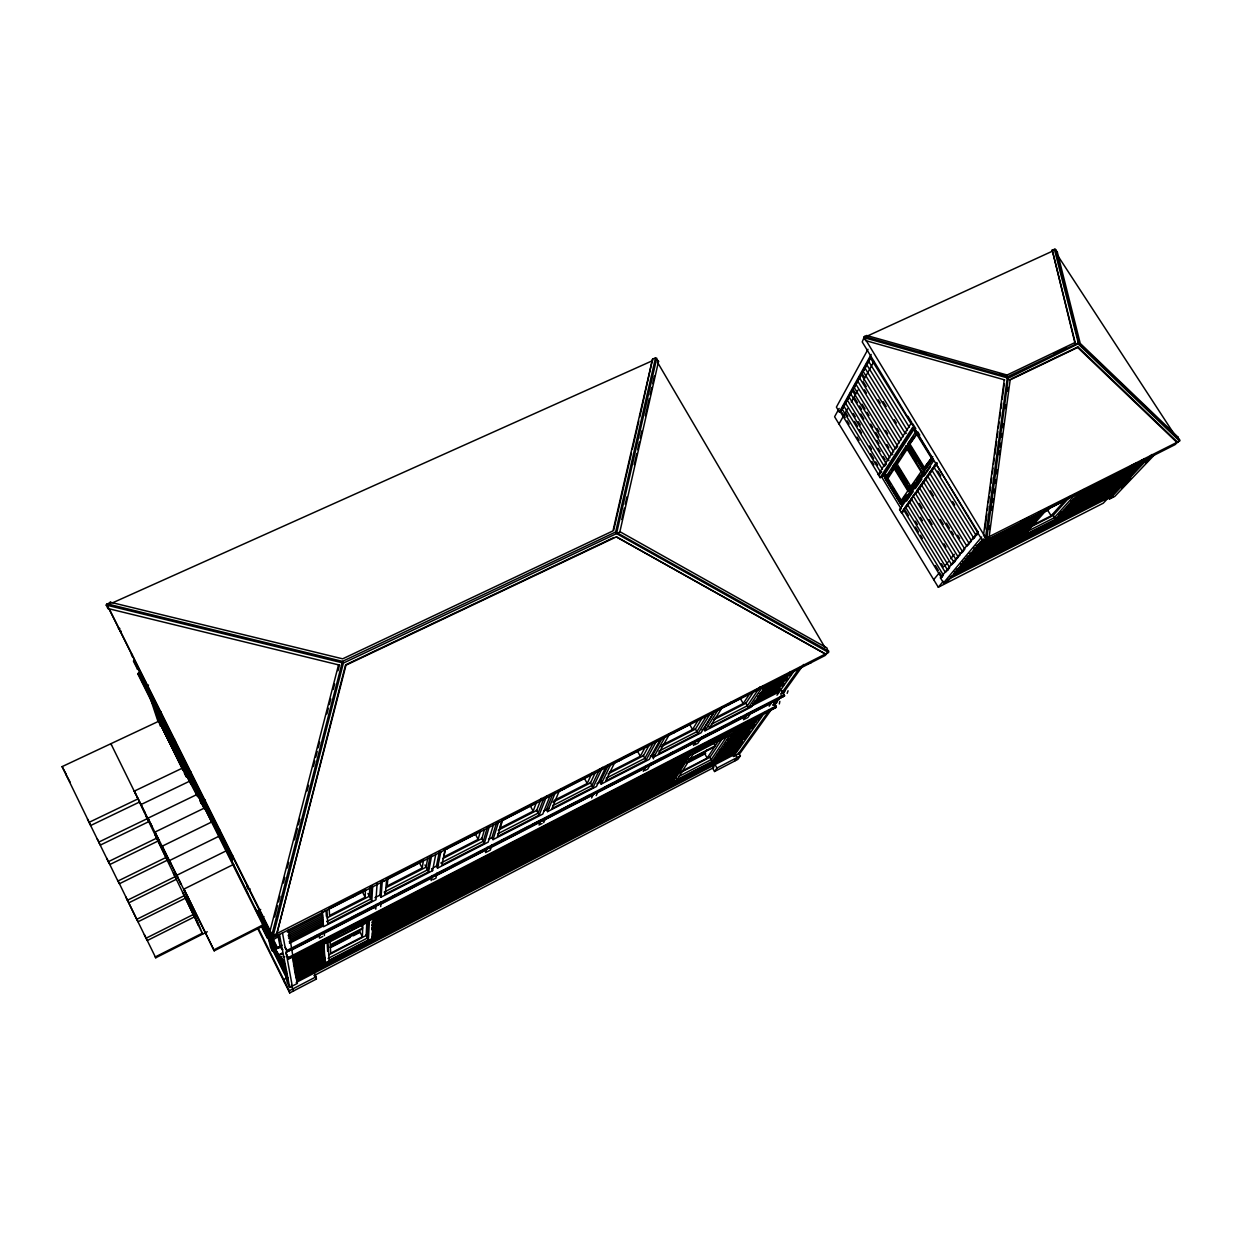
<?xml version="1.0" encoding="UTF-8"?>
<svg xmlns="http://www.w3.org/2000/svg" width="1242" height="1242" viewBox="0 0 1242 1242"><rect width="100%" height="100%" fill="white"/><g stroke="black" fill="none" stroke-linecap="round" stroke-linejoin="round"><path stroke-width="1.5" d="M1007.091 376.279L1007.107 375.022L1075.153 342.45L1052.207 250.046L1055.467 249.378L1057.346 252.25L1080.245 343.429L1177.928 437.044L1179.574 441.034L1176.5 442.012L1077.342 347.17L1011.066 378.965M1052.207 250.046L1075.106 343.708L1075.153 342.45M362.385 936.763L362.664 928.83L330.279 945.566L330.698 953.173L362.385 936.763L359.823 931.748L329.813 947.273M330.061 941.622L330.248 944.851L362.68 928.084L362.866 923.023M340.712 902.313L329.161 908.212L329.549 915.494L365.164 897.252L365.443 889.66L353.908 895.575M366.794 922.402L366.204 935.474L328.571 954.989M369.805 886.897L369.355 896.227L327.003 917.931M368.3 921.269L367.477 937.974L328.121 958.405M368.424 939.852L369.386 921.393L328.012 942.756L329.083 960.299L368.424 939.852L365.94 934.978M371.451 886.012L370.768 898.975L326.708 921.595M326.972 910.184L327.764 923.675L371.824 901.055L372.647 886.291M779.836 701.342L779.324 703.935M377.118 883.078L376.015 899.736L323.525 926.703L322.439 911.504M376.093 904.409L375.783 909.113L374.401 906.427M380.952 882.006L379.974 895.094L381.03 897.159L432.589 870.673L435.756 854.341M381.03 897.159L382.334 880.407M380.689 906.582L381.061 901.863M431.595 855.722L428.614 871.9L385.33 894.116L386.65 879.134M387.892 878.203L387.178 885.965L422.156 868.034L423.522 859.992L409.938 866.916M1177.447 442.105L1078.242 347.201L1010.165 379.866L989.098 537.274L985.465 538.267L983.524 535.085L1004.266 379.819M984.813 529.325L986.862 514.002M987.374 510.183L987.887 506.348M988.399 502.513L989.175 496.769M989.688 492.934L990.448 487.19M990.961 483.355L991.721 477.611M992.234 473.776L993.01 468.032M993.522 464.213L994.283 458.453M994.795 454.634L996.596 441.22M997.109 437.386L997.869 431.642M998.382 427.807L999.142 422.063M999.655 418.243L1000.431 412.484M1000.943 408.665L1001.704 402.905M1002.216 399.086L1004.266 383.762M989.3 529.434L989.812 525.599M991.861 510.26L992.374 506.425M992.886 502.575L993.398 498.741M994.174 492.996L994.687 489.146M995.447 483.402L995.975 479.567M996.736 473.807L997.248 469.973M999.298 454.619L999.81 450.784M1000.338 446.949L1000.85 443.115M1001.611 437.355L1002.123 433.52M1002.899 427.76L1003.412 423.926M1005.461 408.587L1005.973 404.752M1007.774 391.323L1008.287 387.473M427.729 858.051L426.115 867.133L386.184 887.611M429.841 857.213L427.543 869.85L384.259 892.051L385.33 894.116M677.061 772.462L676.486 775.629L372.181 933.425M373.004 919.949L687.959 757.263L688.596 753.925M431.145 880.609L432.123 875.594M788.065 690.754L787.164 693.331M439.404 851.453L436.454 866.109L437.526 868.142L488.184 842.123L493.586 824.315M142.488 807.75L141.122 804.506L190.042 780.985L191.082 784.354L161.398 724.831L162.19 720.158L160.886 720.764M437.526 868.142L440.879 851.717M436.998 873.095L435.973 878.11L432.759 879.771M162.826 729.163L163.385 726.399L162.112 727.005L182.59 768.146M164.332 726.772L163.758 729.566L165.046 728.961M165.155 733.851L165.745 731.119L164.456 731.724M445.35 848.69L441.873 865.084L484.38 843.256L489.565 825.713M445.552 848.721L443.798 856.964L478.154 839.359L480.53 830.836M656.754 358.208L616.544 533.579L343.397 663.073L106.191 605.04L110.29 602.199L342.652 658.834L612.974 530.908L652.531 359.186L655.512 357.851L658.555 361.298L619.898 531.669L618.78 532.694M621.792 519.482L624.369 508.164M625.223 504.376L626.946 496.831M634.227 464.756L636.804 453.439M637.658 449.666L639.382 442.121M640.235 438.333L641.959 430.788M645.39 415.697L649.255 398.713M650.109 394.94L651.817 387.395M652.687 383.623L654.394 376.078M613.641 530.427L631.448 453.051M632.318 449.278L638.838 420.976M639.708 417.203L652.531 359.186M655.512 357.851L615.644 531.995L616.544 533.579L828.492 652.407L826.893 647.889L619.898 531.669M274.653 916.907L277.556 905.635M278.519 901.878L279.978 896.227M283.362 883.078L284.806 877.442M287.228 868.049L288.687 862.414M294.494 839.856L297.397 828.585M298.359 824.828L299.803 819.177M307.069 790.999L308.513 785.363M313.357 766.562L314.816 760.927M315.779 757.17L317.222 751.534M318.2 747.777L319.644 742.142M326.91 713.948L328.354 708.313M329.332 704.556L330.776 698.904M333.198 689.512L334.641 683.876M338.041 670.727L339.485 665.091L107.914 608.518L106.191 605.04L107.34 605.149L106.75 603.783L342.497 661.365L615.644 531.995L828.849 651.227L825.185 655.466L273.1 937.757L107.79 606.407M339.485 665.091L338.492 665.029L269.731 932.152L271.61 935.925L273.038 936.282L276.64 934.434L345.99 665.169L616.358 536.87L825.48 653.944L828.492 652.407L827.669 652.128M484.427 829.703L481.88 838.552L442.773 858.595M487.423 827.141L483.309 841.238L440.801 863.05M487.159 847.292L485.56 852.571L490.295 850.133L491.956 844.824M550.454 794.833L542.785 814.084L493.027 839.639L491.956 837.636L496.396 823.26M493.027 839.639L498.616 821.738M499.952 826.722L502.172 819.782M503.088 818.804L497.405 836.565L539.183 815.125L546.573 796.262M499.408 828.461L533.16 811.166L536.528 802.208M541.31 798.373L536.668 810.483L498.244 830.168M544.12 797.643L538.096 813.137L498.011 833.708M540.891 820.388L539.028 825.03L542.133 823.43M552.861 793.778L546.48 809.644L547.551 811.631L596.455 786.512L605.568 767.618M547.551 811.631L555.407 792.318M543.685 822.639L545.595 817.981M559.133 791.216L551.976 808.542L593.024 787.475L602.603 767.354M1021.452 534.526L1020.334 536.994L956.371 569.488M554.041 800.469L587.218 783.469L591.549 774.092L572.981 783.578M595.244 772.741L590.509 782.879L552.892 802.161M599.886 768.689L591.953 785.503L552.612 805.685M1058.696 514.654L1059.364 515.694L1060.559 513.179M286.421 973.759L271.455 943.687L272.464 941.607L271.765 945.084L286.669 975.048M591.596 797.954L593.955 793.095M1071.178 500.852L1071.862 501.908L1073.104 499.315M608.456 764.855L600.057 782.149L601.144 784.106L649.209 759.421L660.449 739.192M601.144 784.106L610.412 765.15M596.191 795.594L598.582 790.719M614.821 762.386L605.599 781.016L645.949 760.306L656.785 740.62M947.957 579.564L1108.33 497.933L1109.603 495.449M1112.18 492.732L1110.891 495.232L950.037 577.08M954.244 572.034L1116.077 489.767L1118.033 485.979L1118.685 487.004L1056.911 518.395M1118.685 487.004L1120.657 483.2L1121.324 484.225L1059.364 515.694M1121.324 484.225L1122.644 481.679M1061.165 511.921L1061.832 512.977L1123.979 481.43L1125.314 478.869M1064.301 510.245L1126.649 478.62L1128.668 474.739L1129.335 475.779L1066.8 507.481M1129.335 475.779L1130.686 473.186M1133.403 470.314L1132.036 472.923L1069.331 504.702M1074.408 499.098L1137.501 467.163L1138.898 464.508M1076.985 496.257L1140.265 464.244L1142.376 460.254L1143.059 461.31L1079.577 493.4M1143.059 461.31L1144.456 458.624M278.72 955.579L138.483 673.195L137.769 673.816L284.216 967.735L285.008 964.366L283.673 965.065M609.449 772.089L640.329 756.269L645.576 746.473M1007.107 375.022L866.668 335.48L864.416 336.52L862.227 341.938L983.136 541.667L1175.041 444.652L1179.9 440.056L1079.034 343.429L1077.823 343.118L1007.417 376.838L985.465 538.267L986.816 538.438L1008.256 378.142L1007.417 376.838L864.416 336.52L863.889 337.622L865.705 340.618L1004.778 379.928M649.675 744.206L643.418 755.773L608.13 773.859M867.987 349.281L836.394 407.143L839.359 412.018L841.207 411.149L871.247 356.904M653.851 741.909L644.862 758.35L606.205 778.191M839.173 408.432L834.593 416.753L938.3 587.233L1103.269 503.181L1108.532 497.623M839.359 412.018L871.17 354.42M643.294 771.329L646.119 766.252M661.66 739.083L652.718 755.12L653.804 757.061L701.062 732.796L714.709 710.828M839.002 423.988L847.51 408.773M851.298 402.004L857.927 390.174M863.609 380.021L874.011 361.406M653.804 757.061L664.579 737.888M651.072 763.193L647.796 769.015L644.8 770.568M272.34 940.085L279.528 936.095M669.562 734.084L658.307 753.956L697.957 733.587L709.834 714.321M278.084 955.657L281.95 953.235L278.907 954.896M662.188 745.06L692.539 729.52L698.687 719.32L679.824 728.976M702.304 717.798L695.427 729.116L660.946 746.784M706.745 715.563L696.871 731.678L658.943 751.131M693.502 745.479L697.243 739.44M714.662 711.526L703.857 728.883L704.944 730.793L751.41 706.931L766.097 685.305M686.019 758.055L688.037 754.826M704.944 730.793L717.752 710.331M672.962 782.367L690.071 755.058L734.208 732.268L715.004 760.539L672.962 782.367L671.969 780.628M701.73 737.143L697.926 743.197L694.977 744.719M708.39 725.763L709.477 727.672L722.751 706.62M676.052 777.849L677.03 779.603L693.036 754.236L729.861 735.217L730.529 736.553L754.996 723.915M886.384 474.615L880.128 477.658L878.234 474.568L911.83 422.233M880.128 477.658L912.528 427.527L933.347 461.217L899.596 509.624L901.506 512.729L903.043 511.968M913.103 428.366L881.649 476.897L901.133 508.847L899.596 509.624M914.205 428.94L883.714 475.919L902.22 506.255M686.221 762.899L704.556 753.413L706.651 750.184M884.972 478.341L893.293 465.595L894.845 464.834L910.867 490.978L902.251 503.383L900.698 504.143L884.972 478.341L889.645 472.814M894.24 464.151L906.132 445.925L907.731 445.148L924.157 471.836L911.845 489.565L910.277 490.342L894.24 464.151L895.808 463.39M933.13 458.935L924.126 470.889L907.654 444.155L916.286 430.927M891.725 469.631L894.845 464.834M896.802 461.869L898.789 458.826M901.77 454.277L907.731 445.148M913.522 436.284L907.654 444.155M886.369 479.195L893.774 467.892L907.84 490.869L900.233 501.892L886.369 479.195L887.921 478.434L895.342 467.132M895.668 464.989L906.629 448.284L921.067 471.743L909.796 488.044L895.668 464.989L897.236 464.229L907.219 449.03M923.644 468.529L932.587 456.637L923.644 468.529L909.144 444.993L916.782 433.334M909.144 444.993L916.907 434.281M680.507 771.872L707.179 758.055L714.585 746.846L689.093 760.026M688.037 759.887L715.283 745.79L719.211 739.859M715.05 717.985L743.244 703.531L750.23 692.974M722.301 738.711L709.958 757.263L679.778 772.912M754.36 690.568L745.93 703.236L713.715 719.739M726.756 736.475L711.262 759.576L679.405 776.11M760.073 686.842L747.389 705.751L711.775 724.024M677.03 779.603L712.24 761.315L729.861 735.217M709.477 727.672L748.476 707.661L763.333 685.646M747.762 713.467L743.492 719.723L747.855 717.488L751.084 712.768M716.976 768.022L715.05 764.622L712.629 768.146L714.538 771.53L716.976 768.022L740.387 755.835L738.742 752.931M902.856 499.563L906.132 494.828M909.796 488.044L914.454 482.827M916.503 479.862L919.577 475.422M900.698 504.143L910.867 490.978M910.277 490.342L922.573 472.628L924.157 471.836M924.126 470.889L932.059 459.462M906.582 501.038L913.134 491.677M915.307 488.541L921.874 479.179M924.032 476.059L930.6 466.682M901.506 512.729L936.747 462.552M738.943 744.734L732.299 754.205L733.587 756.471L740.279 752.978L772.54 707.94M744.486 736.848L748.926 730.544M754.468 722.658L757.791 717.938M776.638 691.126L779.96 686.407M785.503 678.52L789.928 672.201M904.145 510.4L911.876 499.424M916.286 493.136L937.275 463.328M733.587 756.471L764.73 712.489M769.186 706.201L772.524 701.497M776.98 695.21L794.771 670.075M738.058 754.142L769.543 710.005M772.912 705.285L777.414 698.982M780.783 694.247L799.91 667.451M734.503 761.129L737.049 757.558L735.124 754.173M775.877 703.283L781.435 695.52M783.655 692.415L803.667 664.47M740.387 755.835L737.826 759.405L714.538 771.53M773.75 702.072L776.343 707.148L288.501 958.808L776.234 707.319L773.611 702.165M781.917 690.583L784.571 695.768L287.228 951.729L784.447 695.939L781.777 690.676M909.392 427.372L868.282 360.817L871.232 356.951L870.145 357.448L910.945 423.444M907.374 430.508L866.435 364.154L869.369 360.32L868.282 360.817M906.443 433.116L905.371 433.629L864.603 367.477L867.506 363.658L866.435 364.154M903.384 436.718L862.771 370.784L865.674 366.98L864.603 367.477M901.413 439.777L860.97 374.059L863.842 370.287L862.771 370.784M899.456 442.835L859.169 377.304L862.026 373.563L864.044 376.838M897.516 445.862L857.384 380.533L860.225 376.807L859.169 377.304M897.578 446.515L895.575 448.859L855.598 383.747L858.439 380.036L857.384 380.533M893.666 451.84L853.844 386.93L856.654 383.25L855.598 383.747M892.812 454.308L891.756 454.805L852.09 390.097L854.9 386.433L853.844 386.93M889.877 457.755L850.351 393.233L853.145 389.6L855.133 392.829M889.039 460.161L887.999 460.673L848.628 396.353L851.407 392.736L850.351 393.233M886.136 463.577L846.92 399.443L849.668 395.856L848.628 396.353M886.198 464.197L884.273 466.449L845.212 402.517L847.96 398.961L846.92 399.443M882.441 469.321L843.535 405.575L846.252 402.035L845.212 402.517M841.859 408.602L842.883 408.121L840.182 411.63L878.793 474.972L881.649 471.649L880.609 472.162L841.859 408.602L844.56 405.094L843.535 405.575M933.705 579.672L939.775 572.205M944.634 566.228L948.283 561.741M950.704 558.745L954.353 554.274M983.198 538.795L948.484 580.418L943.516 582.948L940.427 577.856L978.354 531.592M938.3 587.233L943.206 581.318M943.516 582.948L981.677 536.979M983.136 541.667L985.977 538.267L1179.574 441.034L1078.661 344.407L1054.318 249.068L1054.287 250.31L1055.467 249.378L1079.034 343.429L1008.256 378.142L863.889 337.622L1052.517 251.132M1021.669 533.408L1025.457 529.092M1029.261 524.776L1033.065 520.445M1019.139 536.296L1020.117 537.879L1044.212 510.555M1048.59 507.559L1024.339 535.007L1055.281 519.28L1080.773 491.133M1042.752 512.853L1047.72 510.338L1050.173 507.574M1029.587 526.748L1051.167 515.803L1064.704 500.697L1044.444 510.943M1070.759 495.837L1052.983 515.616L1028.919 527.834M935.8 464.291L933.658 466.666L975.948 535.147L977.019 534.603L973.65 537.941L931.531 469.678L933.673 467.318M931.562 470.33L929.435 472.659L971.384 540.705M1075.929 493.742L1054.287 517.712L1055.281 519.28M928.411 474.475L930.506 472.146M927.386 476.26L925.29 478.574L966.897 546.185L969.102 543.996M925.321 479.21L923.241 481.508L964.677 548.886M923.272 482.129L921.191 484.411L962.472 551.572L963.528 551.044L961.355 553.171M921.222 485.017L919.173 487.283L960.283 554.242M919.204 487.904L917.155 490.155L958.094 556.897L960.252 554.77M915.199 493.586L913.181 495.822L953.794 562.145L954.85 561.601L951.667 564.737L911.224 498.616L913.227 496.412M1083.94 489.503L1057.082 519.094L1020.117 537.879M907.374 504.749L905.387 506.922L945.379 572.407L948.5 569.333L947.46 569.861L907.328 504.174L910.308 500.899L909.268 501.411L949.556 567.315M905.449 507.481L903.477 509.639L943.299 574.922M943.315 575.419L941.25 577.437L901.583 512.356L903.539 510.198M1107.942 496.645L1120.657 483.2M1126.867 476.633L1128.668 474.739M1129.087 474.289L1141.445 461.232M1147.437 458.127L1108.858 498.756L1113.531 496.365M1151.893 454.51L1109.51 499.098L1114.773 496.412L1154.734 454.525M1121.557 487.951L1130.919 478.123M1145.621 462.676L1150.977 457.056M658.555 361.298L657.515 362.338L824.735 647.129M975.948 535.147L978.199 532.911M972.502 539.602L974.737 537.398L973.65 537.941M971.353 541.264L969.133 543.453L927.355 475.639M962.472 551.572L964.646 549.43M958.079 557.41L955.936 559.521L915.168 492.996M953.794 562.145L955.936 560.049M947.46 569.861L949.556 567.811M1056.15 253.182L1057.346 252.25M1176.671 437.914L1177.928 437.044M282.058 945.131L276.718 948.407L279.45 947.118A10.867 1.646 -31.3 0 0 280.102 947.087M280.133 947.134A10.852 1.677 -27.6 0 1 279.45 947.118L276.718 948.671M138.25 668.382L137.458 669.298M274.808 946.652L273.923 947.413L286.514 971.554M277.432 947.724L276.624 948.671L257.731 910.697L258.647 910.013L277.432 947.724L280.583 946.109M296.574 980.932L735.373 752.807M296.217 982.453L733.96 754.794M282.757 960.019L287.197 982.422L289.697 987.437L297.412 983.416L288.454 929.497M314.009 975.622L713.715 767.587M316.151 976.771L316.399 979.038L289.728 992.932L289.293 990.759L316.151 976.771L314.288 973.045M723.263 747.28L748.693 734.115M286.793 973.542L285.489 974.225L272.371 947.848M294.292 969.521L324.302 953.98L323.65 952.692L324.41 955.362L294.509 970.856M721.85 749.376L747.187 736.242M294.742 972.176L324.504 956.744L323.867 955.455L324.286 961.075M372.274 931.981L677.713 773.642L678.303 770.459L678.97 771.655L372.367 930.522L371.715 929.249M745.681 738.369L720.438 751.457L719.77 750.292M294.959 973.48L324.612 958.094L323.867 955.455M719.04 753.521L742.514 741.35M287.57 977.532L283.719 979.534L284.185 981.785M295.177 974.768L324.705 959.445L323.96 956.821L324.612 958.094M372.088 934.869L675.26 777.585L674.592 776.405L674.033 779.541L372.01 936.297M742.716 742.561L717.643 755.571L716.991 754.406M295.643 975.933L324.814 960.796L324.069 958.172L324.705 959.445M716.261 757.604L741.257 744.641M295.844 977.206L324.907 962.115L324.178 959.523L324.814 960.796M371.917 937.71L672.822 781.466L672.17 780.302M714.895 759.623L739.797 746.69M325.233 962.969L372.227 938.564L373.469 918.521L323.867 944.137L325.233 962.969L324.271 960.858M296.124 978.448L738.229 748.786M296.357 979.69L736.801 750.805M284.216 960.268L282.865 960.966L281.158 957.551M317.579 943.283L288.501 958.808M321.01 941.514L432.992 883.761M441.609 879.32L469.165 865.1M472.612 863.33L553.59 821.567M557.037 819.798L669.003 762.045M672.45 760.275L705.192 743.399M708.623 741.614L776.312 707.257M336.535 935.086L339.966 933.316M343.382 931.562L351.936 927.137M692.431 751.457L700.923 747.079M722.984 735.699L729.768 732.206M292.429 958.498L761.067 716.65M292.693 959.911L339.19 935.894M352.976 928.783L690.568 754.484M695.737 751.814L725.018 736.708M733.634 732.252L759.467 718.916M732.019 734.364L756.564 721.68M292.91 961.324L323.681 945.426L322.889 942.647L323.339 948.453M293.143 962.721L323.774 946.885L323.013 944.106L323.681 945.426M372.91 921.502L686.64 759.374L685.957 758.163M284.216 967.735L285.536 967.037M729.054 738.742L754.857 725.406M293.376 964.102L323.883 948.329L323.122 945.566L323.774 946.885M293.609 965.469L323.991 949.757L323.231 947.009L323.883 948.329M372.724 924.545L684.047 763.535L684.653 760.244L685.336 761.455L372.817 923.023L372.15 921.735L372.631 926.066L682.758 765.584M753.304 727.61L727.595 740.9L726.912 739.704M331.148 947.289L349.965 937.555M353.38 935.785L360.227 932.245M688.891 762.184L705.658 753.506M293.842 966.835L324.1 951.17M726.135 743.042L750.044 730.669M284.992 971.648L286.297 970.98L285.241 972.936L286.545 972.269M294.059 968.186L324.209 952.583M724.691 745.169L750.215 731.957M285.318 947.491L287.197 951.683L286.762 950.58L784.276 694.666M307.907 940.07L311.354 938.3M314.816 936.53L318.262 934.745M351.036 917.885L359.668 913.46M368.284 909.02L371.731 907.234M392.441 896.6L395.887 894.814M399.334 893.045L407.966 888.604M437.277 873.514L444.186 869.974M452.802 865.534L456.264 863.764M476.959 853.114L480.406 851.329M501.116 840.694L504.562 838.909M520.087 830.929L528.704 826.489M532.15 824.719L539.059 821.164M561.477 809.629L577.002 801.649M585.634 797.209L589.081 795.423M604.606 787.444L613.237 783.003M616.684 781.234L625.3 776.793M649.457 764.373L661.536 758.163M670.152 753.723L673.599 751.953M689.124 743.958L692.586 742.188M701.202 737.748L709.834 733.308M732.252 721.773L740.884 717.333M749.5 712.908L752.962 711.123M302.474 943.33L286.855 951.372M305.92 941.56L338.6 924.747M347.201 920.322L428.024 878.746M431.471 876.976L464.135 860.163M467.582 858.393L553.575 814.147M557.006 812.377L589.686 795.563M593.117 793.793L642.999 768.13M646.445 766.361L679.11 749.547M682.557 747.777L727.269 724.785M730.715 723.015L768.55 703.546M771.981 701.777L784.525 695.862M290.939 950.441L320.25 935.35M323.696 933.58L375.41 906.955M380.595 904.3L432.309 877.675M435.756 875.889L485.762 850.165M489.208 848.395L539.214 822.654M542.661 820.884L592.651 795.144M596.098 793.374L644.381 768.519M649.55 765.864L694.387 742.794M697.833 741.008L744.377 717.053M747.824 715.283L770.242 703.748M322.78 936.421L319.442 938.129L319.132 934.481M288.16 958.529L287.927 957.737L776.064 706.077M287.352 932.183L322.33 914.283L321.6 912.854L321.864 916.286M762.805 688.953L791.123 674.468M289.293 932.975L322.454 916.006L321.6 912.854M762.743 690.645L787.63 677.899M271.455 943.687L272.774 943.02M288.128 935.35L322.578 917.714L321.725 914.578L322.454 916.006M759.374 694.014L787.475 679.622M271.765 945.084L273.069 944.417M288.408 936.965L322.703 919.391L321.988 917.978L322.811 921.067L288.672 938.564M757.682 696.514L784.028 683.007M757.636 698.144L783.888 684.699M290.644 939.294L322.936 922.728M754.329 701.451L780.209 688.177M289.215 941.731L323.044 924.374M374.944 897.687L380.114 895.032M433.458 867.646L438.628 864.991M488.541 839.39L491.987 837.62M543.623 811.119L548.778 808.464M596.967 783.733L602.137 781.094M650.327 756.362L653.773 754.593M701.963 729.861L705.394 728.091M752.683 703.888L780.178 689.776M267.216 932.742L270.477 947.18L272.34 950.906L274.265 949.913M289.479 943.299L323.168 926.004M751.037 706.294L778.439 692.244M273.861 935.086L825.48 653.944M398.061 872.986L401.461 871.263M458.872 841.905L472.208 835.09M475.531 833.398L478.869 831.69M507.326 817.143L510.757 815.389M519.358 810.995L534.821 803.093M624.027 757.496L643.93 747.311M667.808 735.109L671.239 733.354M733.37 701.59L748.538 693.843M328.416 909.066L362.322 891.725L365.164 897.252M387.675 878.762L419.315 862.585L422.156 868.034M444.372 849.776L475.298 833.972L478.154 839.359M501.613 820.512L530.287 805.856L533.16 811.166M557.798 791.791L584.33 778.222L587.218 783.469M613.424 763.349L637.441 751.068L640.329 756.269M667.73 735.59L689.636 724.381L692.539 729.52M720.438 708.639L740.325 698.47L743.244 703.531M962.829 561.741L1027.398 528.983M960.656 564.334L1025.023 531.669M1026.653 531.747L1054.675 517.526L1052.766 514.498M960.19 566.073L1022.678 534.339M1004.064 543.856L1007.572 542.086M1074.858 507.9L1078.32 506.146M940.427 577.856L942.274 576.909L940.287 573.664M263.925 925.538L214.214 950.829L213.841 949.882L263.692 924.529M953.84 573.68L1113.484 492.5L1115.425 488.743L1116.077 489.767M1088.722 506.565L1092.168 504.811M202.291 933.208L155.266 956.945L155.747 957.784L207.29 931.748M980.124 542.117L985.216 539.556M1020.753 521.593L1029.214 517.309M1037.691 513.039L1041.075 511.316M1130.36 466.169L1137.253 462.692M1140.684 460.953L1144.13 459.214M1045.686 509.546L1065.978 499.284M976.165 545.719L1041.96 512.434M257.808 910.836L260.68 909.47M973.899 548.436L1039.492 515.244M973.371 550.253L1037.039 518.023M969.412 553.808L1034.602 520.802M1071.862 501.908L1134.769 470.05L1136.834 466.107L1137.501 467.163M967.207 556.463L1032.18 523.55M965.003 559.117L1029.773 526.266M125.737 896.771L146.044 938.222L193.333 914.516L173.43 873.219M185.617 892.967L184.018 889.039L233.713 864.339M117.788 880.299L136.744 919.344L184.297 895.653M185.337 898.214L138.095 921.75L136.744 919.344M128.78 902.841L176.302 879.32L155.017 834.779M901.583 512.356L902.608 511.844M226.075 850.91L176.923 875.222L178.103 878.125M127.367 900.295L175.184 876.65M106.765 858.253L117.897 881.075L165.993 857.461L145.687 815.311M219.12 835.447L212.273 821.707L162.221 846.175L170.728 863.532L169.502 860.566L219.958 835.757M900.233 501.892L901.77 501.131L887.921 478.434M87.468 819.052L108.349 861.684L156.725 838.117M157.967 841.067L109.901 864.494L108.349 861.684M142.426 680.818L142.225 681.656M878.234 474.568L879.786 473.823M156.352 835.152L155.064 832.031L204.728 807.89L211.497 821.49M149.366 821.335L148.031 818.152L197.323 794.321L204.852 809.458M147.379 818.602L98.708 842.123L100.338 845.088L148.683 821.676L137.101 796.914M139.306 802.13L90.697 825.495L62.1 766.625L158.992 721.121L183.956 771.298L182.885 767.882L134.338 791.107L135.735 794.399M1054.179 353.737L1066.381 347.884M88.989 822.39L137.94 798.901M613.952 537.507L345.54 664.858L276.64 934.434M161.398 724.831L162.686 724.226M162.329 725.188L163.618 724.583M852.09 390.097L853.145 389.6M159.799 715.345L158.495 715.966L204.837 809.054M160.14 718.528L161.46 717.907M161.243 719.817L159.954 720.422L197.742 796.37M161.972 722.037L160.684 722.642L189.731 781.001M860.97 374.059L862.026 373.563M112.665 602.774L652.733 360.584M138.561 673.024L137.878 673.925M134.307 660.433L133.468 660.961L134.353 660.542L233.232 859.014A13.678 2.732 -27 0 0 234.21 858.672M134.167 661.241L232.363 859.837L233.232 859.014L231.711 855.94A13.678 2.763 -27 0 0 232.735 855.722M232.471 859.852L209.712 812.92M137.583 669.345L133.499 661.272M1077.342 347.17L1078.242 347.201M1009.311 379.804L1010.165 379.866M107.914 608.518L109.079 608.611L269.918 930.211M988.275 537.118L989.098 537.274M920.291 351.812L925.833 353.38M999.717 374.199L1005.244 375.752M616.358 536.87L824.657 653.665M1126.432 389.817L1129.211 392.488M1057.206 254.796L1175.475 436.082M1139.582 463.188L1140.265 464.244M1125.982 477.58L1126.649 478.62M1123.311 480.406L1123.979 481.43M1107.693 496.909L1108.33 497.933M1047.72 510.338L1051.167 515.803M912.823 423.848L915.804 428.676M917.807 431.905L919.794 435.135M907.949 416.334L911.007 421.271M914.003 428.397L929.544 453.982M930.32 454.789L933.379 459.742M935.412 463.049L978.246 532.352M937.757 471.028L940.768 475.919M952.676 501.644L954.679 504.904M910.215 444.481L924.716 468.001M883.14 401.601L886.183 406.538M894.302 419.718L896.336 423.025M911.628 448.346L922.278 465.641M908.212 447.508L916.875 461.589M878.203 399.846L880.236 403.122M906.132 445.925L922.573 472.628M863.252 381.729L866.264 386.635M930.367 490.838L933.394 495.775M957.644 535.209L959.678 538.485M864.463 389.833L866.466 393.109M946.42 523.192L949.431 528.114M951.45 531.39L953.468 534.665M885.639 430.446L887.642 433.706M940.287 519.42L943.283 524.326M862.072 404.162L865.037 409.006M867.025 412.251L869.012 415.48M876.945 428.412L878.932 431.657M886.866 444.589L888.837 447.834M897.236 464.229L911.364 487.283M897.811 466.666L907.84 483.029M909.843 486.29L911.845 489.565M854.434 397.704L857.477 402.656M859.511 405.979L861.529 409.286M870.658 424.159L872.676 427.465M875.719 432.433L878.762 437.401M919.189 503.383L922.154 508.242M929.094 519.56L932.059 524.419M943.951 543.825L945.938 547.054M893.293 465.595L909.299 491.754M860.768 414.005L863.811 418.942M876.93 440.382L878.948 443.673M878.125 448.269L880.128 451.56M883.14 456.497L885.158 459.788M920.369 517.371L922.387 520.662M853.27 413.508L855.272 416.784M858.269 421.706L860.271 424.981M854.543 421.426L857.523 426.332M859.526 429.592L861.529 432.868M869.509 445.94L871.496 449.2M915.416 521.143L917.419 524.419M941.405 563.697L943.408 566.973M887.487 479.21L890.452 484.038M892.408 487.268L902.251 503.383M845.864 413.012L847.851 416.272M870.704 453.734L873.685 458.624M875.672 461.884L877.659 465.145M905.511 510.772L908.492 515.663M915.463 527.089L918.443 531.98M920.446 535.24L922.433 538.5M842.2 412.763L845.165 417.638M847.153 420.883L849.124 424.127M857.058 437.122L859.029 440.367M871.9 461.481L873.887 464.741M935.335 565.529L938.315 570.404M864.479 337.762L985.977 538.267M745.635 702.724L748.476 707.661M713.498 742.638L715.283 745.79M695.132 728.604L697.957 733.587M709.694 756.813L712.24 761.315M704.556 753.413L707.179 758.055M144.382 934.621L155.747 957.784M146.044 938.222L147.348 940.504L194.311 916.938L193.333 914.516M689.031 753.211L690.071 755.058M687.276 756.052L687.959 757.263M652.097 756.254L653.54 758.815M643.123 755.26L645.949 760.306M117.897 881.075L119.387 883.745L167.173 860.271L165.993 857.461M590.214 782.367L593.024 787.475M97.155 838.738L98.786 841.719M62.1 766.625L66.385 774.542M65.702 773.937L70.111 782.087M536.389 809.955L539.183 815.125M481.601 838.024L484.38 843.256M431.533 868.639L432.589 870.673M424.981 864.96L428.614 871.9M367.942 893.479L371.824 901.055M372.631 926.066L371.979 924.778L372.538 927.557L681.485 767.618L680.818 766.423L680.212 769.652L372.445 929.047L371.793 927.758M360.941 924.669L362.68 928.084M322.858 942.15L323.867 944.137M314.536 975.343L316.399 979.038M270.772 931.935L273.038 936.282L343.397 663.073L342.497 661.365L271.61 935.925L272.666 935.707L273.1 937.757M285.241 947.537L286.762 950.58M277.773 935.242L279.171 938.052M278.084 936.841L280.18 941.032M286.56 954.71L288.517 958.684M144.165 681.33L145.888 684.792M152.797 698.641L157.097 707.303M161.413 715.951L168.322 729.799M172.622 738.462L176.938 747.125M181.254 755.773L188.147 769.636M189.886 773.098L199.372 792.132M201.095 795.594L207.988 809.458M258.398 910.619L277.152 948.283M280.878 956.154L283.906 962.224M280.599 957.225L285.086 966.26M279.186 955.207L285.132 967.176M156.244 709.135L162.112 720.919M166.428 729.582L170.744 738.245M177.653 752.124L181.969 760.787M186.284 769.45L190.6 778.113M194.916 786.791L201.809 800.655M203.548 804.117L205.272 807.579M276.935 951.512L285.396 968.512M139.244 675.477L150.95 698.982M152.673 702.46L159.597 716.339M160.265 717.985L247.748 893.402M254.657 907.281L258.988 915.959M263.304 924.638L267.62 933.316M270.508 939.418L273.877 946.171M264.127 927.355L269.204 937.539M271.144 942.274L286.172 972.455M159.224 718.202L197.664 795.439M204.169 808.573L199.993 800.174L200.971 803.434M262.031 925.352L269.809 940.986M197.664 796.79L185.524 773.688L186.579 777.073L159.473 722.549M261.783 925.725L270.383 942.988M272.076 946.466L287.756 977.997M291.28 985.015L293.547 990.945M261.348 926.221L267.372 938.331M287.414 978.836L272.681 949.214L273.97 948.546L272.976 950.565L287.663 980.078M182.745 769.807L158.992 721.121M184.437 773.192L186.129 776.592M257.948 927.681L289.293 990.759M257.544 928.162L289.728 992.932M184.018 889.039L213.841 949.882M214.214 950.829L186.859 895.032L202.648 934.093L182.527 892.191M169.502 860.566L188.427 898.882M155.064 832.031L180.897 884.025L179.733 881.168M148.031 818.152L159.131 840.974L157.843 837.915M134.338 791.107L152.129 827.141L150.81 824.005M110.29 602.199L110.88 603.565M111.501 745.091L110.895 743.71L145.236 813.526L143.886 810.343M286.002 953.142L287.927 957.737M165.015 852.074L166.257 855.07M162.221 846.175L163.478 849.217M183.676 889.21L198.301 925.228M150.096 697.616L157.998 721.4M152.533 702.522L160.342 726.12M268.645 934.357L272.34 950.906M277.587 933.891L279.807 945.1M279.419 934.31L289.697 987.437M282.446 932.758L285.256 948.003M285.955 951.807L292.274 986.086M324.178 931.873L324.441 935.568M327.236 944.293L327.671 951.341M326.056 911.023L326.382 916.301M174.594 739.052A13.476 3.509 -26.1 0 1 173.538 739.176L174.967 742.033A13.476 3.493 -26.1 0 0 175.65 741.971M119.884 628.452A13.289 4.207 -25.1 0 1 118.394 628.53M121.266 631.231A13.289 4.192 -25.1 0 1 119.791 631.309M132.444 654.487A13.32 4.052 -25.3 0 1 131.373 654.55L132.77 657.344A13.336 4.037 -25.4 0 0 133.468 657.313M218.219 827.405A13.631 2.95 -26.8 0 1 217.536 827.514L219.011 830.432A13.631 2.919 -26.8 0 0 220.051 830.246M145.966 682.401A13.367 3.881 -25.6 0 1 145.267 682.432L146.665 685.258A13.383 3.85 -25.6 0 0 148.528 685.056M261.379 914.003A13.771 2.375 -27.4 0 1 260.711 914.159L262.202 917.139A13.786 2.344 -27.4 0 0 263.972 916.658M160.855 711.495A13.429 3.695 -25.8 0 1 159.783 711.588L161.212 714.429A13.429 3.679 -25.8 0 0 161.895 714.367M189.327 768.627A13.522 3.322 -26.3 0 1 188.272 768.767L189.715 771.639A13.522 3.307 -26.3 0 0 190.771 771.499M203.269 797.395A13.569 3.136 -26.5 0 1 202.586 797.488L204.03 800.391A13.584 3.121 -26.5 0 0 205.458 800.143M247.919 886.183A13.724 2.546 -27.2 0 1 246.894 886.415L248.369 889.381A13.74 2.531 -27.2 0 0 250.154 888.93M284.791 956.759A4.797 4.595 -35.6 0 1 283.021 956.34M281.329 954.291A10.635 1.568 -31.3 0 0 282.508 953.996A10.619 1.599 -27.6 0 1 281.344 954.322M773.642 704.866A9.548 2.903 62.7 0 1 773.223 704.649A9.563 2.981 58.9 0 0 773.362 704.804M808.309 664.222A12.327 4.021 62.8 0 1 807.828 663.927M810.933 662.871A12.311 4.037 62.8 0 1 810.452 662.576M322.361 912.699A13.336 0.916 63.8 0 1 322.066 912.249M325.435 911.131A13.32 0.931 63.8 0 1 324.814 910.169M413.757 865.969A13.134 1.537 63.7 0 1 413.058 865.069M416.738 864.432A13.134 1.552 63.6 0 1 416.225 863.795M444.372 850.304A13.072 1.739 63.6 0 1 444.031 849.901M447.337 848.798A13.072 1.754 63.6 0 1 446.421 847.649M589.997 775.846A12.777 2.686 63.3 0 1 589.391 775.272M592.822 774.403A12.762 2.717 63.3 0 1 591.766 773.378M561.85 790.238A12.839 2.515 63.4 0 1 560.81 789.182M564.691 788.779A12.824 2.531 63.4 0 1 563.884 787.987M352.744 897.159A13.274 1.118 63.8 0 1 352.091 896.227M355.771 895.606A13.258 1.133 63.8 0 1 355.305 894.939M473.606 835.354A13.01 1.941 63.5 0 1 473.264 834.966M476.54 833.863A13.01 1.956 63.5 0 1 475.593 832.745M383.949 881.199A13.196 1.335 63.7 0 1 383.11 880.004M386.961 879.662A13.196 1.351 63.7 0 1 386.293 878.746M674.328 732.733A12.591 3.214 63.1 0 1 673.661 732.206M677.061 731.321A12.591 3.245 63.1 0 1 676.626 730.995M784.96 690.614A4.394 4.114 35.8 0 1 784.851 691.157M784.432 692.136A4.394 4.114 35.8 0 1 784.121 692.586M781.73 693.502A9.75 3.105 58.9 0 1 781.265 693.284A9.734 3.012 62.8 0 0 781.792 693.455M282.819 949.571A4.89 4.689 -34.7 0 1 281.624 949.214M280.149 948.127A4.89 4.689 -34.7 0 1 279.45 947.118M281.111 946.839A10.867 1.646 -31.3 0 1 280.319 947.056M281.173 946.932A10.852 1.677 -27.6 0 1 280.878 946.994M618.951 761.035A12.715 2.872 63.2 0 1 618.532 760.694M621.745 759.607A12.715 2.888 63.2 0 1 621.543 759.452M782.786 677.263A12.373 3.881 62.9 0 1 781.808 676.595M785.425 675.912A12.373 3.897 62.9 0 1 784.447 675.244M755.369 691.282A12.436 3.71 63 0 1 754.406 690.599M758.039 689.915A12.42 3.726 63 0 1 757.077 689.232M701.466 718.854A12.544 3.384 63.1 0 1 701.016 718.528M704.183 717.457A12.529 3.4 63.1 0 1 703.5 716.945M729.38 704.571A12.482 3.555 63 0 1 728.449 703.872M732.066 703.205A12.482 3.571 63 0 1 730.886 702.273M645.902 747.265A12.653 3.043 63.2 0 1 645.25 746.721M648.666 745.852A12.653 3.058 63.2 0 1 647.781 745.091M776.747 702.087A4.3 4.037 36 0 1 776.219 703.593M503.662 819.984A12.948 2.127 63.5 0 1 502.901 819.146M506.565 818.509A12.948 2.158 63.5 0 1 505.991 817.904M532.352 805.313A12.901 2.329 63.4 0 1 531.359 804.242M535.224 803.853A12.886 2.344 63.4 0 1 534.433 803.031"/></g></svg>
